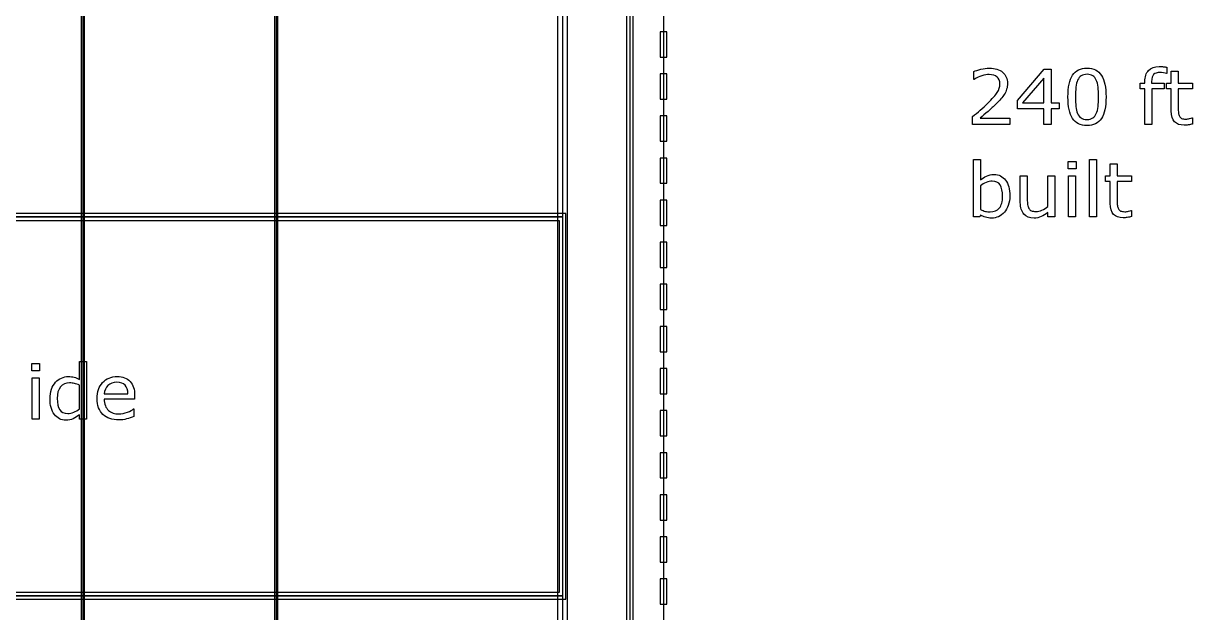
# Model space of a CAD drawing. Extents: x -13 to 750, y 12 to 2314.
# Drawn here: x 204 to 342.9, y 2080.9 to 2150.9 of the extents above; entities that cross this region are included whole.
import ezdxf

# ---------------------------------------------------------------- set-up
doc = ezdxf.new("R2010")
doc.units = 0
doc.layers.get('0').update_dxf_attribs({"linetype": 'CONTINUOUS'})

msp = doc.modelspace()

# ---------------------------------------------------------------- linework, layer by layer
at = {"color": 7}
for points in [[(43.400391, 2296.489609), (43.400391, 1844.29039), (268.59961, 1844.29039), (268.59961, 2296.489609)], [(44.599609, 2295.290391), (267.40039, 2295.290391), (267.40039, 1845.48961), (44.599609, 1845.48961)], [(275.59961, 2295.89), (275.59961, 1844.89), (276.40039, 1844.89), (276.40039, 2295.89)], [(210.80078, 2269.89), (210.80078, 2011.89), (211.19922, 2011.89), (211.19922, 2269.89)], [(233.80078, 2269.89), (233.80078, 2011.89), (234.19922, 2011.89), (234.19922, 2269.89)], [(44, 2153.89), (268, 2153.89), (268, 2127.89), (44, 2127.89)], [(279.59961, 2149.89), (279.59961, 2146.89), (280.40039, 2146.89), (280.40039, 2149.89)], [(279.59961, 2144.89), (279.59961, 2141.89), (280.40039, 2141.89), (280.40039, 2144.89)], [(327.0083, 2140.73131), (326.03711, 2140.73131), (326.03711, 2138.89), (325.19336, 2138.89), (325.19336, 2140.73131), (322.06006, 2140.73131), (322.06006, 2141.74205), (325.22852, 2145.43346), (326.03711, 2145.43346), (326.03711, 2141.43443), (327.0083, 2141.43443)], [(325.19336, 2141.43443), (325.19336, 2144.38756), (322.65771, 2141.43443)], [(332.57178, 2142.16393), (332.57178, 2142.16393)], [(279.59961, 2139.89), (279.59961, 2136.89), (280.40039, 2136.89), (280.40039, 2139.89)], [(331.41601, 2140.16881), (331.41601, 2140.16881)], [(279.59961, 2134.89), (279.59961, 2131.89), (280.40039, 2131.89), (280.40039, 2134.89)], [(329.00342, 2133.62047), (328.07178, 2133.62047), (328.07178, 2134.4774), (329.00342, 2134.4774)], [(331.42041, 2127.89), (330.59424, 2127.89), (330.59424, 2134.72789), (331.42041, 2134.72789)], [(328.95068, 2127.89), (328.12451, 2127.89), (328.12451, 2132.79869), (328.95068, 2132.79869)], [(279.59961, 2129.89), (279.59961, 2126.89), (280.40039, 2126.89), (280.40039, 2129.89)], [(320.28027, 2130.35972), (320.28027, 2130.35972)], [(321.13281, 2130.3817), (321.13281, 2130.3817)], [(43.599609, 2128.29039), (43.599609, 2082.48961), (268.40039, 2082.48961), (268.40039, 2128.29039)], [(44, 2127.89), (268, 2127.89), (268, 2082.89), (44, 2082.89)], [(44.400391, 2127.48961), (267.59961, 2127.48961), (267.59961, 2083.29039), (44.400391, 2083.29039)], [(279.59961, 2124.89), (279.59961, 2121.89), (280.40039, 2121.89), (280.40039, 2124.89)], [(279.59961, 2119.89), (279.59961, 2116.89), (280.40039, 2116.89), (280.40039, 2119.89)], [(279.59961, 2114.89), (279.59961, 2111.89), (280.40039, 2111.89), (280.40039, 2114.89)], [(205.87354, 2109.62047), (204.94189, 2109.62047), (204.94189, 2110.4774), (205.87354, 2110.4774)], [(205.8208, 2103.89), (204.99463, 2103.89), (204.99463, 2108.79869), (205.8208, 2108.79869)], [(279.59961, 2109.89), (279.59961, 2106.89), (280.40039, 2106.89), (280.40039, 2109.89)], [(210.61084, 2105.09847), (210.61084, 2105.09847)], [(279.59961, 2104.89), (279.59961, 2101.89), (280.40039, 2101.89), (280.40039, 2104.89)], [(279.59961, 2099.89), (279.59961, 2096.89), (280.40039, 2096.89), (280.40039, 2099.89)], [(279.59961, 2094.89), (279.59961, 2091.89), (280.40039, 2091.89), (280.40039, 2094.89)], [(279.59961, 2089.89), (279.59961, 2086.89), (280.40039, 2086.89), (280.40039, 2089.89)], [(279.59961, 2084.89), (279.59961, 2081.89), (280.40039, 2081.89), (280.40039, 2084.89)], [(44, 2082.89), (268, 2082.89), (268, 2056.89), (44, 2056.89)]]:
    msp.add_lwpolyline(points, close=True, dxfattribs=at)
for points in [[(276, 2295.89), (276, 1844.89)], [(211, 2269.89), (211, 2011.89)], [(234, 2269.89), (234, 2011.89)], [(280, 2269.89), (280, 2011.89)], [(316.91406, 2144.23814), (316.87016, 2144.23814), (316.87016, 2145.161)], [(339.7832, 2144.92809), (339.7393, 2144.92809)], [(340.32373, 2140.49405), (340.32373, 2143.10441), (339.76562, 2143.10441), (339.76562, 2143.79874), (340.32373, 2143.79874), (340.32373, 2145.20939), (341.1499, 2145.20939), (341.1499, 2143.79874), (342.85498, 2143.79874), (342.85498, 2143.10441), (341.1499, 2143.10441), (341.1499, 2140.86759)], [(339.78324, 2145.68394), (339.7832, 2144.92809)], [(337.98588, 2143.96564), (337.98588, 2143.79865), (339.47563, 2143.79865), (339.47563, 2143.10432), (338.01225, 2143.10432), (338.01225, 2138.89), (337.18608, 2138.89), (337.18608, 2143.10436), (336.62797, 2143.10436), (336.62797, 2143.79869), (337.18608, 2143.79869), (337.18608, 2143.96129)], [(321.13721, 2138.89), (316.70752, 2138.89), (316.70752, 2139.80846)], [(317.61721, 2139.64146), (321.13723, 2139.64146), (321.13721, 2138.89)], [(342.81106, 2139.67664), (342.85496, 2139.67664), (342.85498, 2138.93395)], [(317.63916, 2128.11852), (317.58643, 2127.89), (316.81299, 2127.89), (316.81299, 2134.72789), (317.63916, 2134.72789), (317.63916, 2132.28453)], [(333.07275, 2129.494), (333.07275, 2132.10436), (332.51465, 2132.10436), (332.51465, 2132.79869), (333.07275, 2132.79869), (333.07275, 2134.20934), (333.89893, 2134.20934), (333.89893, 2132.79869), (335.604, 2132.79869), (335.604, 2132.10436), (333.89893, 2132.10436), (333.89893, 2129.86754)], [(322.38525, 2129.61266), (322.38525, 2132.79869), (323.21143, 2132.79869), (323.21143, 2130.00377)], [(325.66352, 2129.13364), (325.66352, 2132.79868), (326.4897, 2132.79868), (326.48975, 2127.89)], [(317.63916, 2131.59017), (317.63916, 2128.77767)], [(326.48975, 2127.89), (325.66357, 2127.89), (325.66357, 2128.43492)], [(335.56009, 2128.67659), (335.60399, 2128.67659), (335.604, 2127.9339)], [(210.61084, 2108.60093), (210.61084, 2110.72788), (211.43701, 2110.72788), (211.43701, 2103.89)], [(210.61084, 2105.0985), (210.61084, 2107.91539)], [(213.55518, 2106.89146), (216.36768, 2106.89146)], [(217.17187, 2106.25865), (213.55518, 2106.25865)], [(217.17182, 2106.70689), (217.17187, 2106.25865)], [(211.43701, 2103.89), (210.61084, 2103.89), (210.61084, 2104.40416)], [(217.03125, 2105.08971), (217.07515, 2105.08971), (217.07515, 2104.18883)]]:
    msp.add_lwpolyline(points, dxfattribs=at)
for points in [[(316.87016, 2145.161), (317.078167, 2145.263533), (317.35502, 2145.357283), (317.70072, 2145.44225)], [(317.82373, 2144.66881), (317.513183, 2144.575057), (317.20996, 2144.4315), (316.91406, 2144.23814)], [(317.70072, 2145.44225), (318.049353, 2145.52721), (318.38627, 2145.56969), (318.71147, 2145.56969)], [(318.68945, 2144.80943), (318.42285, 2144.80943), (318.134277, 2144.762557), (317.82373, 2144.66881)], [(319.62549, 2144.51939), (319.40283, 2144.71275), (319.090817, 2144.80943), (318.68945, 2144.80943)], [(318.71147, 2145.56969), (319.382363, 2145.56969), (319.90824, 2145.40709), (320.2891, 2145.08189)], [(320.2891, 2145.08189), (320.66996, 2144.75963), (320.86039, 2144.321643), (320.86039, 2143.76793)], [(328.04541, 2142.15514), (328.04541, 2143.318227), (328.228517, 2144.176623), (328.59473, 2144.73033)], [(328.59473, 2144.73033), (328.960937, 2145.28697), (329.532223, 2145.56529), (330.30859, 2145.56529)], [(329.62305, 2144.66881), (329.444337, 2144.55455), (329.302247, 2144.381697), (329.19678, 2144.15025)], [(330.30859, 2144.8402), (330.033203, 2144.8402), (329.80469, 2144.78307), (329.62305, 2144.66881)], [(330.30859, 2145.56529), (331.09375, 2145.56529), (331.666507, 2145.282577), (332.02686, 2144.71715)], [(330.98975, 2144.66881), (330.813963, 2144.78307), (330.58691, 2144.8402), (330.30859, 2144.8402)], [(331.41162, 2144.15904), (331.30908, 2144.384627), (331.168457, 2144.55455), (330.98975, 2144.66881)], [(332.02686, 2144.71715), (332.39014, 2144.15465), (332.57178, 2143.303577), (332.57178, 2142.16393)], [(337.18608, 2143.96129), (337.18608, 2144.544297), (337.331097, 2144.991073), (337.62113, 2145.30162)], [(337.62113, 2145.30162), (337.91117, 2145.6151), (338.330117, 2145.77184), (338.87797, 2145.77184)], [(338.22318, 2144.81379), (338.06498, 2144.658517), (337.98588, 2144.3758), (337.98588, 2143.96564)], [(338.99662, 2145.05109), (338.642127, 2145.05109), (338.384313, 2144.97199), (338.22318, 2144.81379)], [(338.87797, 2145.77184), (339.062543, 2145.77184), (339.22807, 2145.76304), (339.37455, 2145.74544)], [(339.38334, 2145.00719), (339.236853, 2145.036457), (339.107947, 2145.05109), (338.99662, 2145.05109)], [(339.37455, 2145.74544), (339.523963, 2145.72784), (339.660193, 2145.70734), (339.78324, 2145.68394)], [(339.7393, 2144.92809), (339.64848, 2144.954423), (339.529827, 2144.98079), (339.38334, 2145.00719)], [(319.96387, 2143.72398), (319.96387, 2144.063827), (319.851077, 2144.328963), (319.62549, 2144.51939)], [(319.65186, 2142.68248), (319.859867, 2143.004747), (319.96387, 2143.351913), (319.96387, 2143.72398)], [(320.86039, 2143.76793), (320.86039, 2143.518903), (320.828157, 2143.285993), (320.76369, 2143.0692)], [(328.99023, 2143.30211), (328.955097, 2142.953477), (328.93753, 2142.571153), (328.93753, 2142.15514)], [(329.19678, 2144.15025), (329.097167, 2143.933457), (329.028317, 2143.650743), (328.99023, 2143.30211)], [(331.62256, 2143.32408), (331.587427, 2143.652207), (331.517113, 2143.930527), (331.41162, 2144.15904)], [(331.67966, 2142.16393), (331.67966, 2142.609237), (331.660627, 2142.995953), (331.62256, 2143.32408)], [(318.49609, 2141.38609), (319.05859, 2141.931017), (319.443847, 2142.363147), (319.65186, 2142.68248)], [(320.08254, 2141.92223), (319.930193, 2141.746443), (319.744157, 2141.551617), (319.52443, 2141.33775)], [(320.48684, 2142.45836), (320.37258, 2142.27672), (320.237813, 2142.09801), (320.08254, 2141.92223)], [(320.76369, 2143.0692), (320.702157, 2142.855333), (320.609873, 2142.65172), (320.48684, 2142.45836)], [(328.58594, 2139.58873), (328.225587, 2140.14537), (328.04541, 2141.00084), (328.04541, 2142.15514)], [(328.93753, 2142.15514), (328.93753, 2141.698107), (328.95363, 2141.31578), (328.98583, 2141.00816)], [(331.62256, 2141.00377), (331.660627, 2141.326037), (331.67966, 2141.712757), (331.67966, 2142.16393)], [(332.57178, 2142.16393), (332.57178, 2140.989123), (332.38721, 2140.12633), (332.01807, 2139.57555)], [(316.70752, 2139.80846), (317.01514, 2140.072127), (317.322757, 2140.335797), (317.63037, 2140.59947)], [(317.63037, 2140.59947), (317.940917, 2140.863143), (318.22949, 2141.12535), (318.49609, 2141.38609)], [(319.52443, 2141.33775), (319.210957, 2141.030137), (318.887227, 2140.73131), (318.55324, 2140.44127)], [(328.98583, 2141.00816), (329.01803, 2140.700547), (329.086877, 2140.425157), (329.19237, 2140.18199)], [(331.41602, 2140.16881), (331.518553, 2140.406117), (331.5874, 2140.684437), (331.62256, 2141.00377)], [(340.71484, 2139.19767), (340.4541, 2139.467197), (340.32373, 2139.899323), (340.32373, 2140.49405)], [(341.1499, 2140.86759), (341.1499, 2140.609777), (341.155767, 2140.407627), (341.1675, 2140.26114)], [(318.55324, 2140.44127), (318.21926, 2140.154163), (317.90725, 2139.88756), (317.61721, 2139.64146)], [(330.30859, 2138.75377), (329.523437, 2138.75377), (328.94922, 2139.03209), (328.58594, 2139.58873)], [(329.19237, 2140.18199), (329.28905, 2139.953477), (329.42528, 2139.77916), (329.60106, 2139.65904)], [(329.60106, 2139.65904), (329.779773, 2139.538927), (330.015613, 2139.47887), (330.30858, 2139.47887)], [(330.30858, 2139.47887), (330.583973, 2139.47887), (330.81249, 2139.535997), (330.99413, 2139.65025)], [(332.01807, 2139.57555), (331.651857, 2139.027697), (331.08203, 2138.75377), (330.30859, 2138.75377)], [(330.99413, 2139.65025), (331.17577, 2139.76451), (331.316397, 2139.937363), (331.41601, 2140.16881)], [(341.85742, 2138.79337), (341.356447, 2138.79337), (340.975587, 2138.928137), (340.71484, 2139.19767)], [(341.1675, 2140.26114), (341.179233, 2140.117587), (341.22025, 2139.982823), (341.29055, 2139.85685)], [(341.29055, 2139.85685), (341.355017, 2139.739663), (341.442907, 2139.653237), (341.55422, 2139.59757)], [(341.55422, 2139.59757), (341.66848, 2139.544837), (341.84133, 2139.51847), (342.07277, 2139.51847)], [(342.07277, 2139.51847), (342.207537, 2139.51847), (342.348163, 2139.537503), (342.49465, 2139.57557)], [(342.49465, 2139.57557), (342.641137, 2139.61657), (342.746607, 2139.65026), (342.81106, 2139.67664)], [(342.34521, 2138.83287), (342.16357, 2138.806537), (342.000973, 2138.79337), (341.85742, 2138.79337)], [(342.85498, 2138.93395), (342.699707, 2138.89295), (342.529783, 2138.859257), (342.34521, 2138.83287)], [(317.63916, 2132.28453), (317.870607, 2132.474963), (318.1167, 2132.630237), (318.37744, 2132.75035)], [(319.0542, 2132.14827), (318.813967, 2132.14827), (318.570803, 2132.095537), (318.32471, 2131.99007)], [(318.37744, 2132.75035), (318.63818, 2132.873397), (318.93115, 2132.93492), (319.25635, 2132.93492)], [(319.99023, 2131.69124), (319.796877, 2131.995927), (319.484867, 2132.14827), (319.0542, 2132.14827)], [(319.25635, 2132.93492), (319.836423, 2132.93492), (320.293453, 2132.712263), (320.62744, 2132.26695)], [(320.62744, 2132.26695), (320.964353, 2131.821637), (321.13281, 2131.19322), (321.13281, 2130.3817)], [(318.32471, 2131.99007), (318.078617, 2131.88753), (317.8501, 2131.75423), (317.63916, 2131.59017)], [(320.28027, 2130.3597), (320.28027, 2130.945633), (320.18359, 2131.38948), (319.99023, 2131.69124)], [(319.88916, 2128.94468), (320.1499, 2129.246433), (320.28027, 2129.718113), (320.28027, 2130.35972)], [(321.13281, 2130.3817), (321.13281, 2129.97154), (321.074217, 2129.6024), (320.95703, 2129.27428)], [(322.81592, 2128.22398), (322.528807, 2128.540387), (322.38525, 2129.00328), (322.38525, 2129.61266)], [(323.21143, 2130.00377), (323.21143, 2129.754743), (323.22313, 2129.540877), (323.24653, 2129.36217)], [(323.24653, 2129.36217), (323.269997, 2129.18639), (323.319803, 2129.03551), (323.39595, 2128.90953)], [(333.46387, 2128.19762), (333.203123, 2128.467147), (333.07275, 2128.899273), (333.07275, 2129.494)], [(333.89893, 2129.86754), (333.89893, 2129.609727), (333.904797, 2129.407577), (333.91653, 2129.26109)], [(317.63916, 2128.77767), (317.873533, 2128.672197), (318.074217, 2128.598953), (318.24121, 2128.55794)], [(318.25439, 2127.85484), (318.046383, 2127.919307), (317.841307, 2128.0072), (317.63916, 2128.11852)], [(318.24121, 2128.55794), (318.41113, 2128.51694), (318.603023, 2128.49644), (318.81689, 2128.49644)], [(318.81689, 2128.49644), (319.273923, 2128.49644), (319.631347, 2128.645853), (319.88916, 2128.94468)], [(320.49121, 2128.44811), (320.283203, 2128.216663), (320.054687, 2128.042347), (319.80566, 2127.92516)], [(320.95703, 2129.27428), (320.84277, 2128.946153), (320.687497, 2128.670763), (320.49121, 2128.44811)], [(324.02002, 2127.75377), (323.504393, 2127.75377), (323.103027, 2127.910507), (322.81592, 2128.22398)], [(323.39595, 2128.90953), (323.47505, 2128.780623), (323.577587, 2128.686873), (323.70356, 2128.62828)], [(323.70356, 2128.62828), (323.82954, 2128.56968), (324.012647, 2128.54038), (324.25288, 2128.54038)], [(324.25288, 2128.54038), (324.466747, 2128.54038), (324.699657, 2128.596043), (324.95161, 2128.70737)], [(325.66357, 2128.43492), (325.38525, 2128.215193), (325.11865, 2128.046737), (324.86377, 2127.92955)], [(324.95161, 2128.70737), (325.20649, 2128.818703), (325.443793, 2128.960793), (325.66352, 2129.13364)], [(334.60645, 2127.79332), (334.10547, 2127.79332), (333.72461, 2127.928087), (333.46387, 2128.19762)], [(333.91653, 2129.26109), (333.928263, 2129.117537), (333.96928, 2128.982773), (334.03958, 2128.8568)], [(334.03958, 2128.8568), (334.104047, 2128.739613), (334.191937, 2128.653187), (334.30325, 2128.59752)], [(334.30325, 2128.59752), (334.41751, 2128.544787), (334.590363, 2128.51842), (334.82181, 2128.51842)], [(334.82181, 2128.51842), (334.956577, 2128.51842), (335.0972, 2128.537453), (335.24368, 2128.57552)], [(335.24368, 2128.57552), (335.390167, 2128.61652), (335.495637, 2128.65021), (335.56009, 2128.67659)], [(318.98389, 2127.75377), (318.70557, 2127.75377), (318.462403, 2127.78746), (318.25439, 2127.85484)], [(319.80566, 2127.92516), (319.55664, 2127.8109), (319.282717, 2127.75377), (318.98389, 2127.75377)], [(324.86377, 2127.92955), (324.60889, 2127.812363), (324.32764, 2127.75377), (324.02002, 2127.75377)], [(335.09424, 2127.83282), (334.9126, 2127.806487), (334.750003, 2127.79332), (334.60645, 2127.79332)], [(335.604, 2127.9339), (335.448727, 2127.8929), (335.278807, 2127.859207), (335.09424, 2127.83282)], [(207.77637, 2108.24938), (207.97559, 2108.472033), (208.207033, 2108.641953), (208.4707, 2108.75914)], [(208.4707, 2108.75914), (208.737307, 2108.876327), (209.012697, 2108.93492), (209.29687, 2108.93492)], [(209.29687, 2108.93492), (209.554683, 2108.93492), (209.7832, 2108.907087), (209.98242, 2108.85142)], [(209.98242, 2108.85142), (210.18164, 2108.798687), (210.391113, 2108.71519), (210.61084, 2108.60093)], [(213.37056, 2108.2274), (213.810013, 2108.69908), (214.38716, 2108.93492), (215.102, 2108.93492)], [(215.102, 2108.93492), (215.764107, 2108.93492), (216.273873, 2108.74156), (216.6313, 2108.35484)], [(207.11719, 2106.30699), (207.11719, 2106.72301), (207.175783, 2107.093617), (207.29297, 2107.41881)], [(207.29297, 2107.41881), (207.413083, 2107.744003), (207.574217, 2108.02086), (207.77637, 2108.24938)], [(208.35645, 2107.69563), (208.098637, 2107.37337), (207.96973, 2106.91634), (207.96973, 2106.32454)], [(209.4375, 2108.17903), (208.974607, 2108.17903), (208.614257, 2108.017897), (208.35645, 2107.69563)], [(210.01318, 2108.12193), (209.8374, 2108.159997), (209.645507, 2108.17903), (209.4375, 2108.17903)], [(210.61084, 2107.91539), (210.388187, 2108.014997), (210.188967, 2108.083843), (210.01318, 2108.12193)], [(212.71577, 2106.31578), (212.71577, 2107.118513), (212.934033, 2107.75572), (213.37056, 2108.2274)], [(213.99902, 2107.86266), (213.73828, 2107.601913), (213.590333, 2107.27818), (213.55518, 2106.89146)], [(215.05811, 2108.25377), (214.615723, 2108.25377), (214.262693, 2108.1234), (213.99902, 2107.86266)], [(216.03809, 2107.89781), (215.824223, 2108.135117), (215.497563, 2108.25377), (215.05811, 2108.25377)], [(216.36768, 2106.89146), (216.365013, 2107.32506), (216.25515, 2107.66051), (216.03809, 2107.89781)], [(216.6313, 2108.35484), (216.991647, 2107.968127), (217.17182, 2107.41881), (217.17182, 2106.70689)], [(207.63135, 2104.43053), (207.288577, 2104.881703), (207.11719, 2105.50719), (207.11719, 2106.30699)], [(207.96973, 2106.32454), (207.96973, 2105.741533), (208.069337, 2105.297687), (208.26855, 2104.993)], [(213.40132, 2104.43492), (212.944287, 2104.877307), (212.71577, 2105.50426), (212.71577, 2106.31578)], [(213.55518, 2106.25865), (213.55518, 2105.956897), (213.60059, 2105.693227), (213.69141, 2105.46764)], [(209.02881, 2103.75377), (208.44287, 2103.75377), (207.97705, 2103.979357), (207.63135, 2104.43053)], [(208.26855, 2104.993), (208.46777, 2104.69124), (208.787107, 2104.54036), (209.22656, 2104.54036)], [(209.22656, 2104.54036), (209.460933, 2104.54036), (209.69824, 2104.59163), (209.93848, 2104.69417)], [(210.61084, 2104.40416), (210.373533, 2104.19908), (210.125973, 2104.039413), (209.86816, 2103.92516)], [(209.93848, 2104.69417), (210.178713, 2104.799637), (210.402833, 2104.934403), (210.61084, 2105.09847)], [(215.30854, 2103.77574), (214.494087, 2103.77574), (213.858347, 2103.995467), (213.40132, 2104.43492)], [(213.69141, 2105.46764), (213.78223, 2105.24498), (213.90674, 2105.061873), (214.06494, 2104.91832)], [(214.06494, 2104.91832), (214.217287, 2104.777693), (214.397463, 2104.672223), (214.60547, 2104.60191)], [(214.60547, 2104.60191), (214.816403, 2104.531603), (215.047847, 2104.49645), (215.2998, 2104.49645)], [(215.2998, 2104.49645), (215.633787, 2104.49645), (215.969237, 2104.562367), (216.30615, 2104.6942)], [(216.30615, 2104.6942), (216.645997, 2104.828967), (216.887697, 2104.960803), (217.03125, 2105.08971)], [(209.86816, 2103.92516), (209.610353, 2103.8109), (209.33057, 2103.75377), (209.02881, 2103.75377)], [(216.22261, 2103.89439), (215.93257, 2103.81529), (215.62788, 2103.77574), (215.30854, 2103.77574)], [(217.07515, 2104.18883), (216.796823, 2104.071643), (216.512643, 2103.973497), (216.22261, 2103.89439)]]:
    msp.add_open_spline(points, degree=3, dxfattribs=at)

doc.saveas('drawing.dxf')
